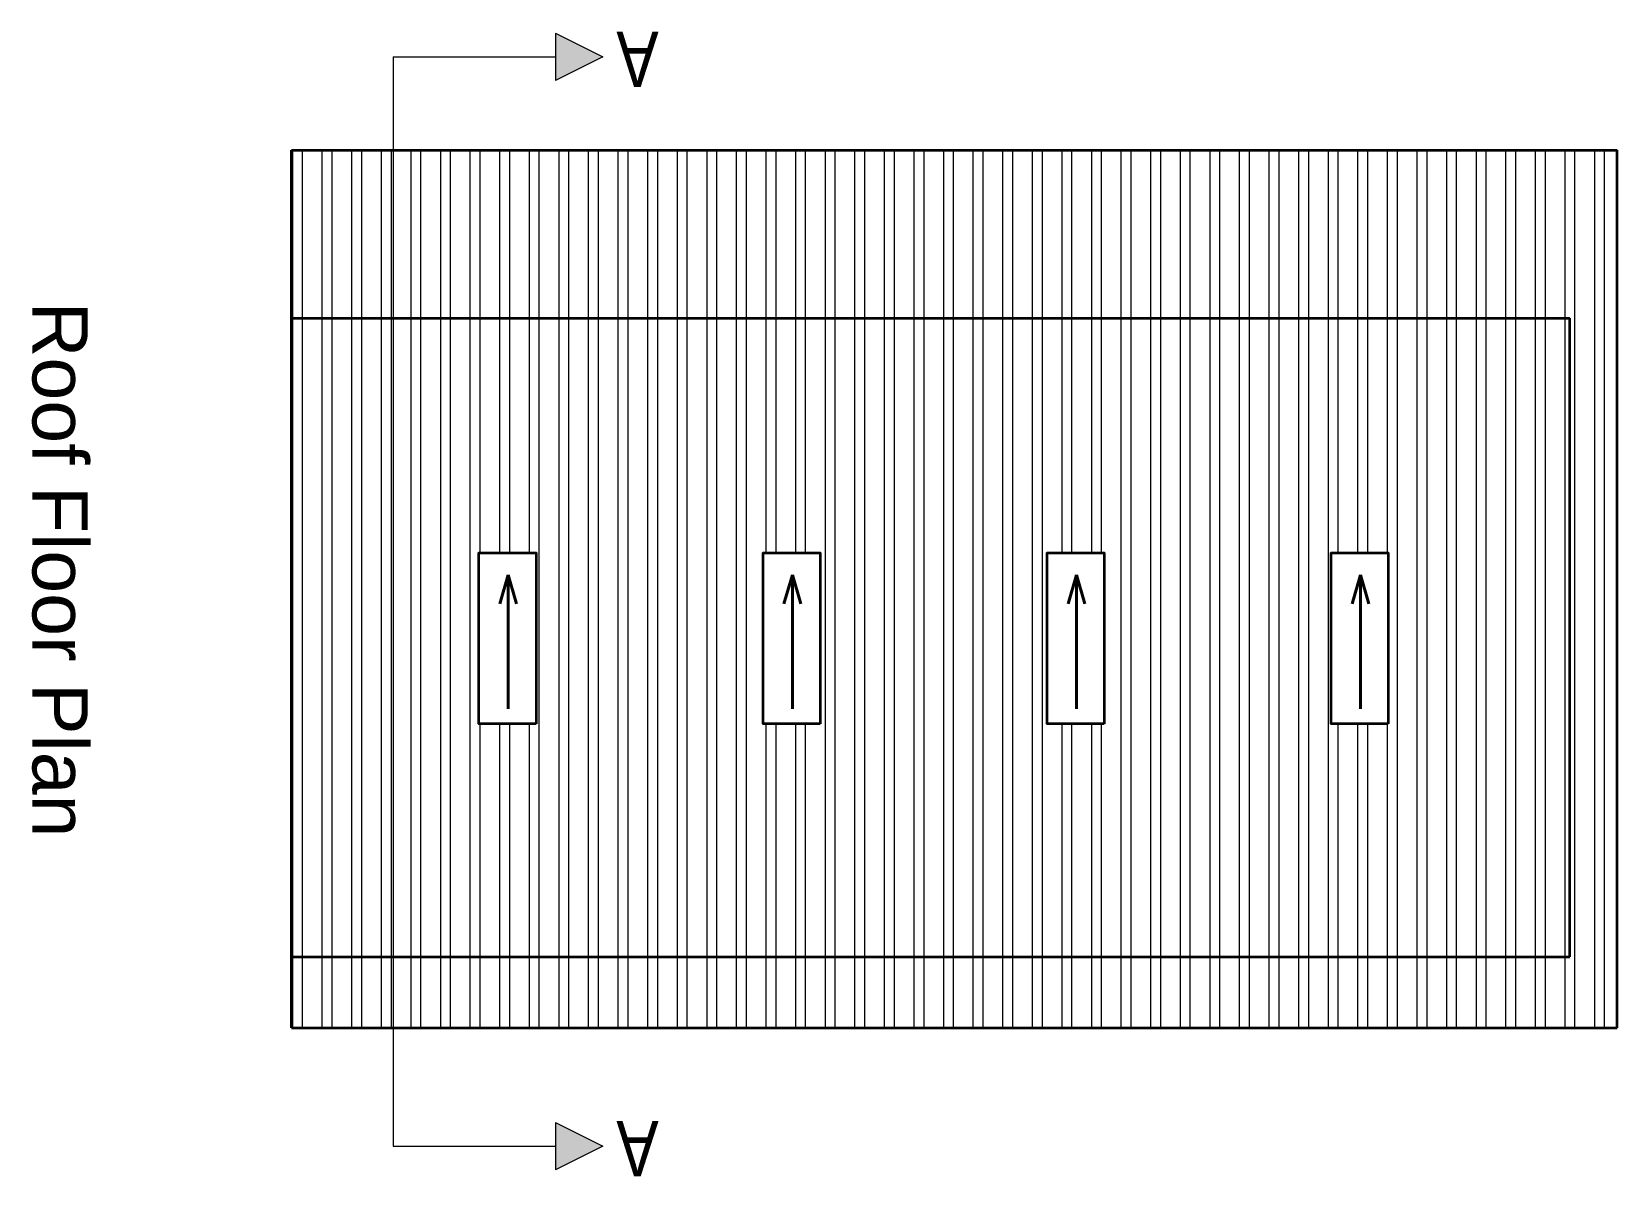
# Model space of a CAD drawing. Header units: inches. Extents: x 352533 to 378079, y -36324 to -23949.
# Drawn here: x 362871.2 to 363273, y -30161.4 to -29871.2 of the extents above; entities that cross this region are included whole.
import ezdxf

# ---------------------------------------------------------------- set-up
doc = ezdxf.new("R2010")
doc.units = ezdxf.units.IN
doc.header["$LTSCALE"] = 2
doc.header["$MEASUREMENT"] = 0
doc.layers.get('0').update_dxf_attribs({"linetype": 'CONTINUOUS'})
for name, color, linetype, lineweight in [('DIM_LINE', 173, 'CONTINUOUS', 20), ('door', 20, 'CONTINUOUS', 35), ('WALL - A', 1, 'CONTINUOUS', 40)]:
    doc.layers.add(name, color=color, linetype=linetype, lineweight=lineweight)
doc.styles.get("Standard").update_dxf_attribs({"font": 'ARIALN.TTF'})
pattern_1 = [(90, (393357.317, 330489.104), (-7.5, 4e-15), []), (90, (393359.817, 330491.604), (-7.5, 4e-15), [])]

msp = doc.modelspace()

# ---------------------------------------------------------------- hatches: boundary and pattern name
at = {"linetype": 'ByBlock', "lineweight": 5}
for points in [[(363015.96, -29877.54), (363003.96, -29871.54), (363003.96, -29883.54)], [(363015.96, -30153.81), (363003.96, -30147.81), (363003.96, -30159.81)]]:
    msp.add_hatch(color=7, dxfattribs=at).paths.add_polyline_path(points)
at = {"layer": 'DIM_LINE'}
h = msp.add_hatch(dxfattribs=at)
h.set_pattern_fill('ANSI32', color=256, scale=20, angle=405)
h.set_pattern_definition(pattern_1)
h.paths.add_polyline_path([(363261.04, -29943.81), (363261.04, -30105.81), (362937.04, -30105.81), (362937.04, -30123.81), (363273.04, -30123.81), (363273.04, -29901.18), (362937.04, -29901.18), (362937.04, -29943.81)])
h = msp.add_hatch(dxfattribs=at)
h.set_pattern_fill('ANSI32', color=256, scale=20, angle=405)
h.set_pattern_definition(pattern_1)
h.paths.add_polyline_path([(362937.04, -29943.81), (362937.04, -30105.81), (363261.04, -30105.81), (363261.04, -29943.81)])
h.paths.add_polyline_path([(363070.98, -30003.34), (363070.98, -30046.66), (363056.53, -30046.66), (363056.53, -30003.34)], flags=16)
h.paths.add_polyline_path([(363128.53, -30003.34), (363142.98, -30003.34), (363142.98, -30046.66), (363128.53, -30046.66)], flags=16)
h.paths.add_polyline_path([(362998.98, -30003.34), (362998.98, -30046.66), (362984.53, -30046.66), (362984.53, -30003.34)], flags=16)
h.paths.add_polyline_path([(363200.53, -30003.34), (363214.98, -30003.34), (363214.98, -30046.66), (363200.53, -30046.66)], flags=16)

# ---------------------------------------------------------------- linework, layer by layer
at = {"color": 7, "linetype": 'ByBlock', "lineweight": 5}
for p, q in [((363003.96, -29871.54), (363003.96, -29883.54)), ((363003.96, -29871.54), (363015.96, -29877.54)), ((362962.79, -29877.54), (362962.79, -30153.81)), ((362962.79, -29877.54), (363003.96, -29877.54)), ((363015.96, -29877.54), (363003.96, -29883.54)), ((363003.96, -30147.81), (363003.96, -30159.81)), ((363003.96, -30147.81), (363015.96, -30153.81)), ((362962.79, -30153.81), (363003.96, -30153.81)), ((363015.96, -30153.81), (363003.96, -30159.81))]:
    msp.add_line(p, q, dxfattribs=at)
at = {"layer": 'DIM_LINE'}
for points in [[(362998.98, -30003.34), (362984.53, -30003.34), (362984.53, -30046.66), (362998.98, -30046.66)], [(363070.98, -30003.34), (363056.53, -30003.34), (363056.53, -30046.66), (363070.98, -30046.66)], [(363142.98, -30003.34), (363128.53, -30003.34), (363128.53, -30046.66), (363142.98, -30046.66)], [(363214.98, -30003.34), (363200.53, -30003.34), (363200.53, -30046.66), (363214.98, -30046.66)]]:
    msp.add_lwpolyline(points, close=True, dxfattribs=at)
at = {"layer": 'door', "ltscale": 0.5}
for p, q in [((362937.04, -30123.81), (362937.04, -29901.18)), ((362937.04, -29901.18), (363273.04, -29901.18)), ((363273.04, -30123.81), (363273.04, -29901.18)), ((362937.04, -29943.81), (363261.04, -29943.81)), ((363261.04, -30105.81), (363261.04, -29943.81)), ((362937.04, -30105.81), (363261.04, -30105.81)), ((362937.04, -30123.81), (363273.04, -30123.81))]:
    msp.add_line(p, q, dxfattribs=at)
for points in [[(362998.98, -30046.66), (362984.53, -30046.66), (362984.53, -30003.34), (362998.98, -30003.34)], [(363070.98, -30046.66), (363056.53, -30046.66), (363056.53, -30003.34), (363070.98, -30003.34)], [(363142.98, -30046.66), (363128.53, -30046.66), (363128.53, -30003.34), (363142.98, -30003.34)], [(363214.98, -30046.66), (363200.53, -30046.66), (363200.53, -30003.34), (363214.98, -30003.34)]]:
    msp.add_lwpolyline(points, close=True, dxfattribs=at)
at = {"layer": 'WALL - A'}
for p, q in [((362991.95, -30008.92), (362989.82, -30016.22)), ((362991.95, -30042.9), (362991.95, -30008.92)), ((362991.95, -30008.92), (362994.07, -30016.22)), ((363063.95, -30008.92), (363061.82, -30016.22)), ((363063.95, -30042.9), (363063.95, -30008.92)), ((363063.95, -30008.92), (363066.07, -30016.22)), ((363135.95, -30008.92), (363133.82, -30016.22)), ((363135.95, -30042.9), (363135.95, -30008.92)), ((363135.95, -30008.92), (363138.07, -30016.22)), ((363207.95, -30008.92), (363205.82, -30016.22)), ((363207.95, -30042.9), (363207.95, -30008.92)), ((363207.95, -30008.92), (363210.07, -30016.22))]:
    msp.add_line(p, q, dxfattribs=at)

# ---------------------------------------------------------------- texts
at = {"color": 7, "linetype": 'ByBlock', "lineweight": 5, "char_height": 14}
for s, insert, width, attachment_point, rotation in [('A', (363030.06, -29885.16), 26.5803, 1, 180), ('{\\fArial CE|b0|i0|c0|p34;Roof\\fArial CE|b0|i0|c238|p34; Floor Plan}', (362878.26, -30007.57), 235.547, 5, 270), ('A', (363030.06, -30161.43), 26.5803, 1, 180)]:
    msp.add_mtext(s, dxfattribs=dict(at, insert=insert, width=width, attachment_point=attachment_point, rotation=rotation))

doc.saveas('drawing.dxf')
